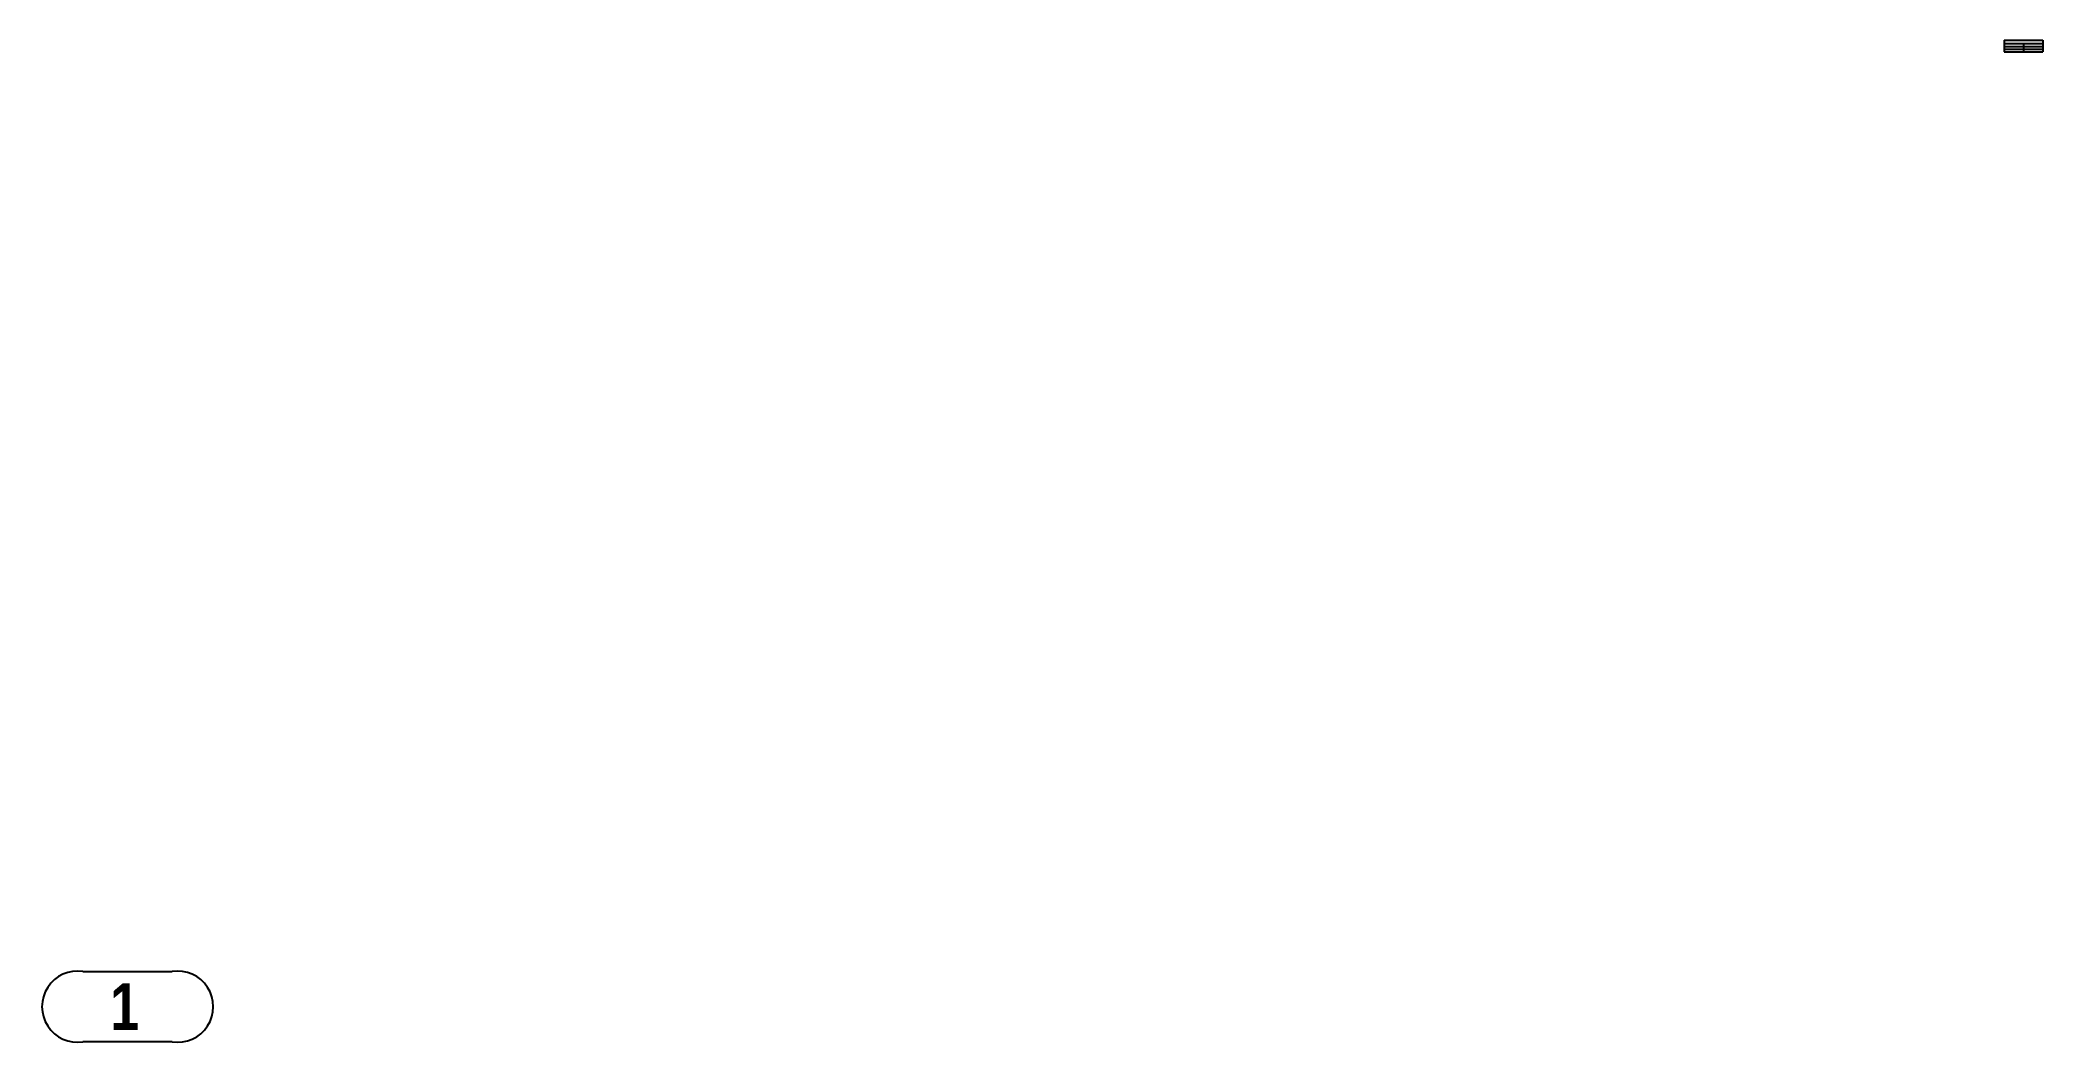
# Model space of a CAD drawing. Header units: inches. Extents: x 56 to 313, y 32 to 162.
import ezdxf
from ezdxf.enums import TextEntityAlignment as Align

# ---------------------------------------------------------------- set-up
doc = ezdxf.new("R2010")
doc.units = ezdxf.units.IN
doc.header["$LTSCALE"] = 48
doc.header["$MEASUREMENT"] = 0
doc.layers.add('FS-Anno-Tags', color=2, linetype='Continuous')
doc.styles.add('ROOMNAME', font='arialbd.ttf', dxfattribs={"height": 6})

# ---------------------------------------------------------------- blocks, each defined once
blk = doc.blocks.new('item#')
for p, q in [((-5.75, 0), (5.75, 0)), ((5.75, -9.04), (-5.75, -9.04))]:
    blk.add_line(p, q)
for centre, start, end in [((-6.45, -4.52), 81.2407, 278.7593), ((6.45, -4.52), 261.2407, 98.7593)]:
    blk.add_arc(centre, 4.57, start, end)
at = {"style": 'ROOMNAME', "width": 0.8}
blk.add_attdef('1.2345', text='', height=6, dxfattribs=at).set_placement((-0.37, -7.51), align=Align.CENTER)
blk = doc.blocks.new('*T24')
at = {"color": 0, "linetype": 'ByBlock', "lineweight": -2, "transparency": 16777216}
for p, q in [((0, 0), (5, 0)), ((0, 0), (0, -1.53)), ((5, 0), (5, -1.53)), ((0, -0.45), (5, -0.45)), ((0, -0.81), (5, -0.81)), ((0, -1.17), (5, -1.17)), ((0, -1.53), (5, -1.53)), ((2.5, -0.45), (2.5, -1.53))]:
    blk.add_line(p, q, dxfattribs=at)

msp = doc.modelspace()

# ---------------------------------------------------------------- block references
msp.add_blockref('*T24', (308.35, 161.54))
at = {"layer": 'FS-Anno-Tags'}
msp.add_blockref('item#', (66.81, 41.64), dxfattribs=at).add_auto_attribs({'1.2345': '1'})

doc.saveas('drawing.dxf')
